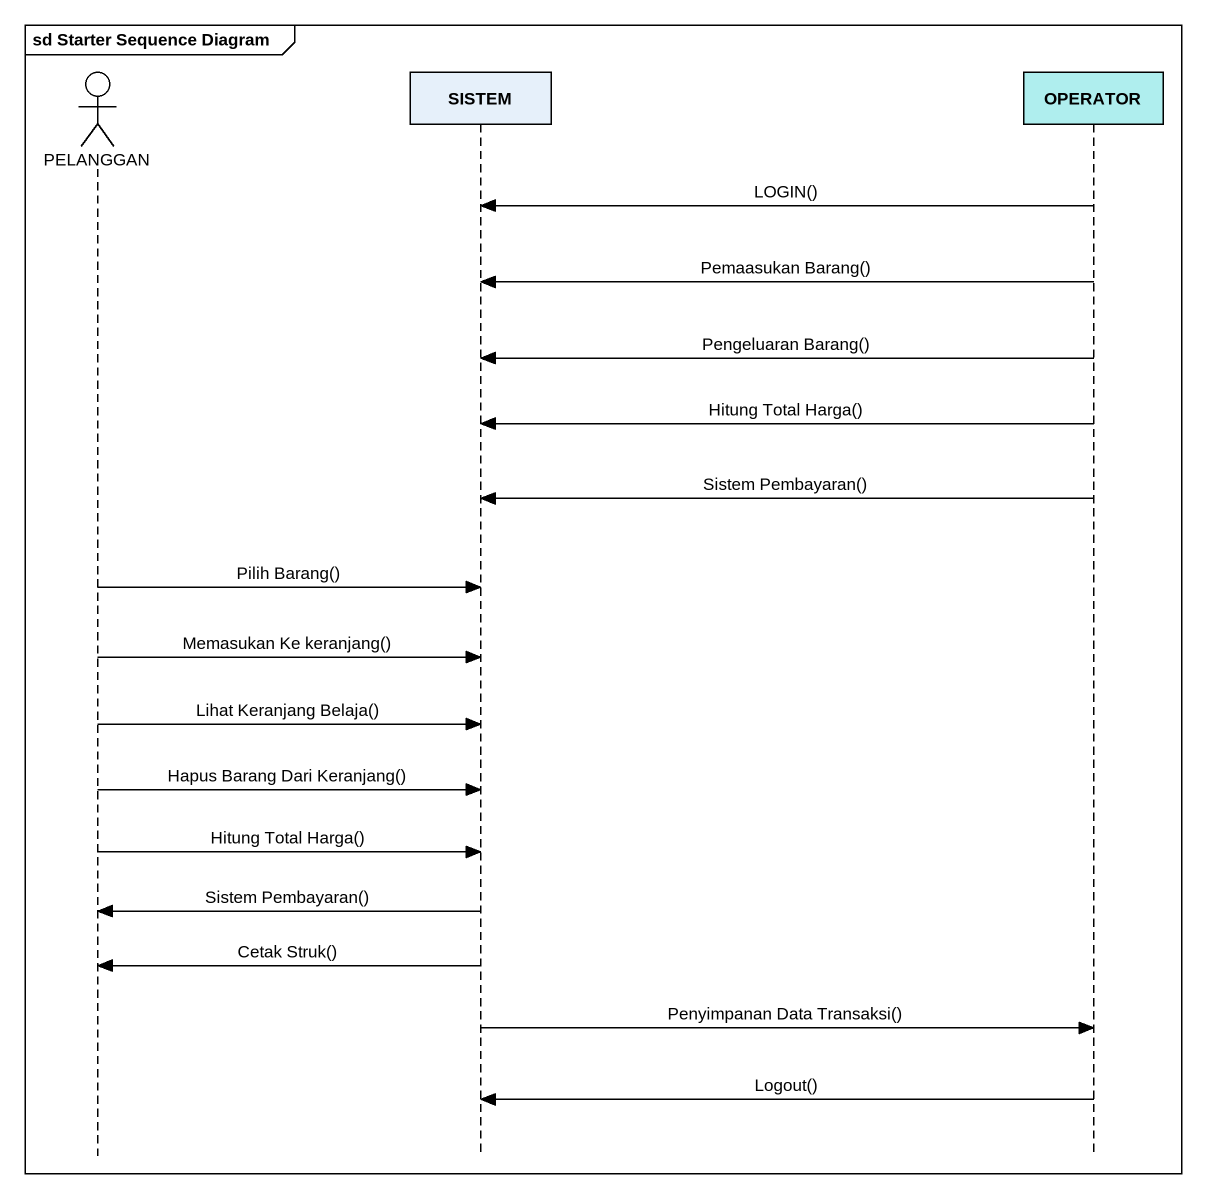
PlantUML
@startuml
mainframe sd Starter Sequence Diagram
hide footbox
actor PELANGGAN
participant SISTEM
participant OPERATOR #AFEEEE

OPERATOR -> SISTEM : LOGIN()
OPERATOR -> SISTEM : Pemaasukan Barang()
OPERATOR -> SISTEM : Pengeluaran Barang()
OPERATOR -> SISTEM : Hitung Total Harga()
OPERATOR -> SISTEM : Sistem Pembayaran()
PELANGGAN -> SISTEM : Pilih Barang()
PELANGGAN -> SISTEM : Memasukan Ke keranjang()
PELANGGAN -> SISTEM : Lihat Keranjang Belaja()
PELANGGAN -> SISTEM : Hapus Barang Dari Keranjang()
PELANGGAN -> SISTEM : Hitung Total Harga()
SISTEM -> PELANGGAN : Sistem Pembayaran()
SISTEM -> PELANGGAN : Cetak Struk()
SISTEM -> OPERATOR : Penyimpanan Data Transaksi()
OPERATOR -> SISTEM : Logout()
@enduml
